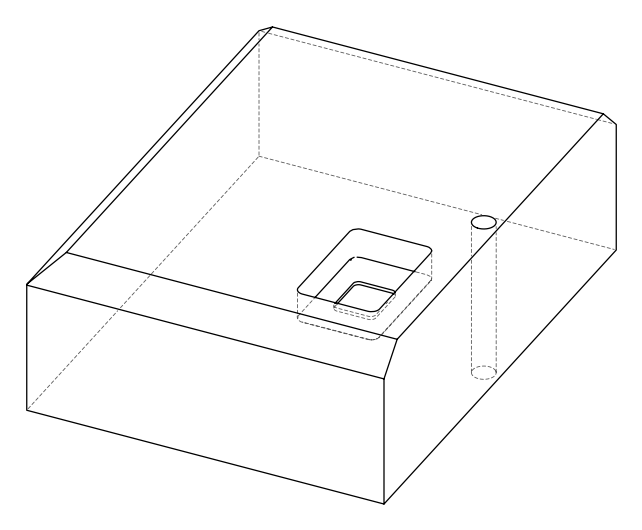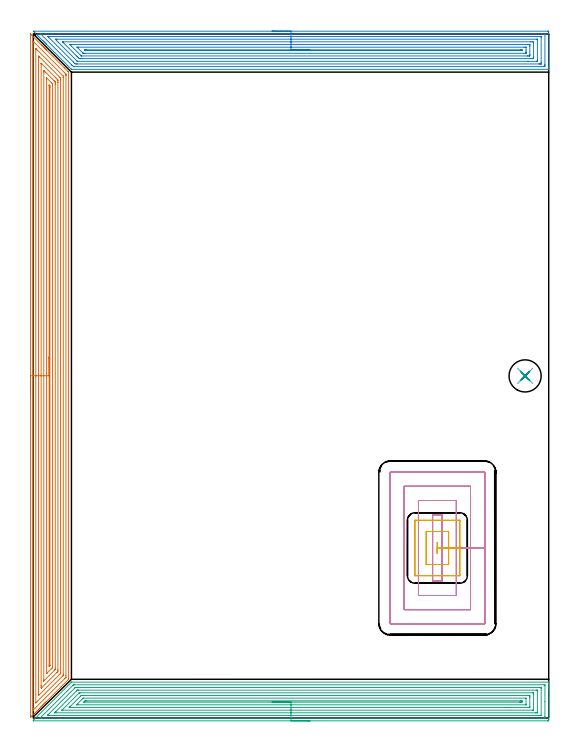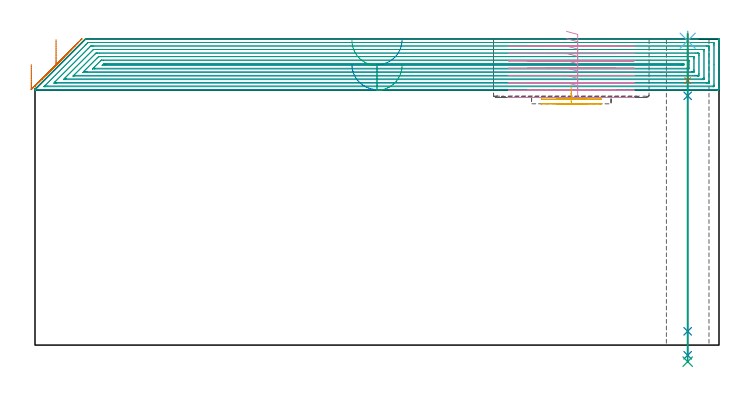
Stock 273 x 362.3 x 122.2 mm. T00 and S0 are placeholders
(PLAN: 9 operations, 6 tool changes, 70.4 min)
(1 AREA_MILL | FG_CHAMFER_SURFACE | UGT0205_001 | 22.1 min | 73732 mm3)
(2 AREA_MILL_1 | FG_CHAMFER_SURFACE_1 | UGT0205_001 | 17.05 min | 53051 mm3)
(3 AREA_MILL_2 | FG_CHAMFER_SURFACE_2 | UGT0205_001 | 17.09 min | 54692 mm3)
(4 MILL_RECTANGULAR_POCKET | POCKET_RECTANGULAR_STRAIGHT | UGT0201_092 | Follow Part, ap 3, ae 75% | 12.06 min | 133234 mm3)
(5 MILL_RECTANGULAR_POCKET_1 | POCKET_RECTANGULAR_STRAIGHT_1 | UGT0201_125 | Follow Part, ap 1.975, ae 75% | 0.92 min | 2898 mm3)
(6 SPOT_DRILL | STEP1HOLE | NXT0321_9005460120000 | 0.03 min | 66 mm3)
(7 DRILL_BLIND_HOLE_INTO_CENTER | STEP1HOLE | NXT0301_082 | 0.08 min | 1425 mm3)
(8 GUN_DRILL_THROUGH_HOLE | STEP1HOLE | UGT0307_008 | 0.61 min | 10110 mm3)
(9 DRILL_TO_ENLARGE_THROUGH_HOLE | STEP1HOLE | UGT0301_044 | 0.52 min | 16135 mm3)
(TOOL UGT0205_001 | Chamfer Mill 20 x 3 x 45 deg. | D20 FL50 Z2)
(TOOL UGT0201_092 | End mill 12 mm | D12 R1 FL26 Z4)
(TOOL UGT0201_125 | Carbide End Mill 7.9 | D7.9 FL15 Z4)
(TOOL NXT0321_9005460120000 | NC Spot Drill, 142deg, 12mm, Carbide, Uncoated | D12 PA142 FL30 Z2)
(TOOL NXT0301_082 | Carbide Drill 11.1mm [860.1-1110-033A1-MM 2214] | D11.1 PA140 FL55 Z2)
(TOOL UGT0307_008 | Gun Drill 11 mm | D11 PA130 FL24 Z1)
(TOOL UGT0301_044 | Twist Drill 17 mm | D17 PA118 FL125 Z2)
(OP 1 AREA_MILL)
G17 G21 G94 G90
T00 M6
G54
G17 G0 G90 X-1.5 Y171.3 S1061 M3
G43 Z132.2 H0
Z112.
G94 G1 Y171.338 Z111.128 F250.
Y171.452 Z110.264
Y171.641 Z109.412
Y171.903 Z108.58
Y172.237 Z107.774
Y172.64 Z107.
Y173.108 Z106.264
Y173.64 Z105.572
Y174.229 Z104.929
Y174.872 Z104.34
Y175.564 Z103.809
Y176.3 Z103.34
Y177.074 Z102.937
Y177.88 Z102.603
Y178.712 Z102.341
Y179.563 Z102.152
Y180.428 Z102.038
Y181.3 Z102.
Y362.282
X-1.495 Y362.284 Z102.004
X-1.483 Y362.282 Z102.016
X-1.183 Y361.984 Z102.314
X4.283 Y356.517 Z107.783
X4.642 Y356.16 Z108.138
X5.125 Y355.676 Z108.624
X5.365 Y355.436 Z108.863
X5.522 Y355.281 Z109.017
X5.673 Y355.128 Z109.171
X5.812 Y354.989 Z109.31
X5.961 Y354.841 Z109.457
X6.106 Y354.695 Z109.604
X6.258 Y354.543 Z109.756
X6.401 Y354.401 Z109.897
X6.54 Y354.262 Z110.037
X6.705 Y354.096 Z110.203
X6.841 Y353.961 Z110.337
X6.973 Y353.828 Z110.471
X16.516 Y344.284 Z120.015
X18.314 Y342.487 Z121.812
X18.65 Y342.15 Z122.147
X18.694 Y342.095 Z122.192
X18.7 Y342.041 Z122.2
Y20.559
X18.694 Y20.506 Z122.192
X18.649 Y20.447 Z122.146
X14.757 Y16.557 Z118.257
X6.841 Y8.639 Z110.337
X6.705 Y8.504 Z110.203
X6.54 Y8.339 Z110.037
X6.401 Y8.199 Z109.897
X6.258 Y8.057 Z109.756
X6.106 Y7.905 Z109.604
X5.961 Y7.759 Z109.457
X5.812 Y7.611 Z109.31
X5.673 Y7.472 Z109.171
X5.522 Y7.319 Z109.017
X5.365 Y7.164 Z108.863
X5.24 Y7.039 Z108.738
X5.082 Y6.879 Z108.577
X4.919 Y6.718 Z108.417
X4.807 Y6.606 Z108.305
X4.642 Y6.439 Z108.137
X4.472 Y6.271 Z107.97
X4.202 Y6.001 Z107.7
X4.026 Y5.825 Z107.523
X3.458 Y5.258 Z106.958
X2.736 Y4.536 Z106.236
X1.793 Y3.592 Z105.292
X0.453 Y2.253 Z103.952
X-0.582 Y1.217 Z102.917
X-0.782 Y1.017 Z102.715
X-0.886 Y0.913 Z102.612
X-1.335 Y0.467 Z102.164
X-1.493 Y0.319 Z102.006
X-1.5 Y0.482 Z102.
Y181.3
X-0.086 Z103.414
X-0.085 Y358.002 Z103.415
X-0.084 Y358.115 Z103.416
X-0.079 Y358.378 Z103.421
X-0.072 Y358.411 Z103.428
X-0.036 Y358.38 Z103.464
X0.004 Y358.343 Z103.504
X0.235 Y358.115 Z103.735
X16.516 Y341.833 Z120.016
X17.192 Y341.148 Z120.692
X17.279 Y341.045 Z120.779
X17.281 Y340.952 Z120.781
X17.284 Y340.757 Z120.784
X17.286 Y340.366 Z120.786
Y340.255
X17.285 Y22.345 Z120.785
X17.281 Y21.569 Z120.781
X17.279 Y21.541 Z120.779
X17.264 Y21.523 Z120.764
X17.2 Y21.452 Z120.7
X16.857 Y21.107 Z120.357
X16.516 Y20.766 Z120.016
X0.102 Y4.353 Z103.602
X0.017 Y4.269 Z103.517
X-0.066 Y4.192 Z103.434
X-0.077 Y4.183 Z103.423
X-0.079 Y4.231 Z103.421
X-0.084 Y4.372 Z103.416
X-0.085 Y4.485 Z103.415
X-0.086 Y5.016 Z103.414
Y181.3
X1.328 Z104.828
X1.329 Y353.888 Z104.829
X1.333 Y354.543 Z104.833
X1.334 Y354.548 Z104.834
X1.351 Y354.543 Z104.851
X1.564 Y354.335 Z105.064
X2.251 Y353.65 Z105.751
X15.646 Y340.255 Z119.146
X15.864 Y340.023 Z119.364
X15.87 Y339.362 Z119.37
X15.871 Y339.124 Z119.371
Y23.238
X15.87 Y23.001 Z119.37
X15.866 Y22.673 Z119.366
X15.865 Y22.595 Z119.365
X15.818 Y22.529 Z119.318
X15.646 Y22.345 Z119.146
X15.641 Y22.34 Z119.141
X1.357 Y8.057 Z104.857
X1.345 Y8.05 Z104.845
X1.335 Y8.047 Z104.835
X1.333 Y8.057 Z104.833
X1.331 Y8.078 Z104.831
X1.329 Y8.295 Z104.829
X1.328 Y181.3 Z104.828
X2.743 Z106.243
X2.744 Y349.773 Z106.244
X2.745 Y350.078 Z106.245
X2.75 Y350.659 Z106.25
X3.323 Y350.126 Z106.823
X3.373 Y350.078 Z106.873
X14.089 Y339.362 Z117.589
X14.306 Y339.138 Z117.806
X14.45 Y338.988 Z117.95
X14.453 Y338.92 Z117.953
X14.456 Y338.775 Z117.956
X14.457 Y338.469 Z117.957
Y337.88
Y24.131
X14.455 Y23.837 Z117.955
X14.453 Y23.69 Z117.953
X14.45 Y23.621 Z117.95
X14.42 Y23.58 Z117.92
X14.088 Y23.238 Z117.588
X3.323 Y12.471 Z106.823
X2.903 Y12.055 Z106.403
X2.839 Y11.993 Z106.339
X2.754 Y11.914 Z106.254
X2.75 Y12.028 Z106.25
X2.745 Y12.216 Z106.245
X2.743 Y12.522 Z106.243
Y181.3
X4.157 Z107.657
Y346.551
X4.158 Y346.598 Z107.658
X4.161 Y346.689 Z107.661
X4.168 Y346.823 Z107.668
X4.202 Y346.792 Z107.702
X4.495 Y346.506 Z107.995
X11.64 Y339.362 Z115.14
X12.118 Y338.883 Z115.618
X12.53 Y338.469 Z116.03
X12.998 Y337.992 Z116.498
X13.038 Y337.576 Z116.538
X13.04 Y337.533 Z116.54
X13.043 Y336.683 Z116.543
Y336.637
Y25.871
X13.04 Y25.024 Z116.54
X13.038 Y24.984 Z116.538
X12.998 Y24.608 Z116.498
X12.764 Y24.368 Z116.264
X12.532 Y24.131 Z116.032
X4.495 Y16.094 Z107.995
X4.345 Y15.949 Z107.845
X4.202 Y15.812 Z107.702
X4.164 Y16.094 Z107.664
X4.161 Y16.136 Z107.661
X4.157 Y16.987 Z107.657
Y17.033
Y181.3
X5.571 Z109.071
Y342.041
X5.573 Y342.435 Z109.073
X5.577 Y342.934 Z109.077
X5.578 Y342.957 Z109.078
X5.611 Y342.934 Z109.111
X5.961 Y342.589 Z109.461
X6.512 Y342.041 Z110.012
X10.976 Y337.576 Z114.476
X11.239 Y337.311 Z114.739
X11.548 Y336.993 Z115.048
X11.622 Y336.915 Z115.122
X11.625 Y336.814 Z115.125
X11.627 Y336.683 Z115.127
X11.628 Y336.287 Z115.128
X11.629 Y335.79 Z115.129
X11.628 Y26.415 Z115.128
X11.625 Y25.917 Z115.125
X11.622 Y25.72 Z115.122
X11.618 Y25.677 Z115.118
X11.594 Y25.649 Z115.094
X11.55 Y25.601 Z115.05
X11.239 Y25.287 Z114.739
X11.109 Y25.156 Z114.609
X5.618 Y19.666 Z109.118
X5.601 Y19.651 Z109.101
X5.589 Y19.644 Z109.089
X5.577 Y19.639 Z109.077
X5.575 Y19.65 Z109.075
X5.573 Y19.666 Z109.073
X5.572 Y19.708 Z109.072
X5.571 Y20.062 Z109.071
Y181.3
X6.985 Z110.485
X6.986 Y338.469 Z110.486
X6.992 Y339.084 Z110.492
X6.996 Y339.095 Z110.496
X7.032 Y339.065 Z110.532
X7.117 Y338.984 Z110.617
X9.48 Y336.623 Z112.98
X9.893 Y336.208 Z113.393
X10.1 Y335.996 Z113.6
X10.201 Y335.89 Z113.701
X10.208 Y335.79 Z113.708
X10.214 Y335.044 Z113.714
Y334.897
Y26.958
X10.211 Y26.81 Z113.711
X10.208 Y26.722 Z113.708
X10.141 Y26.647 Z113.641
X10.032 Y26.531 Z113.532
X9.893 Y26.39 Z113.393
X9.48 Y25.977 Z112.98
X7.235 Y23.732 Z110.735
X7.164 Y23.662 Z110.664
X7.087 Y23.588 Z110.587
X7.02 Y23.529 Z110.52
X6.992 Y23.512 Z110.492
X6.99 Y23.571 Z110.49
X6.986 Y23.984 Z110.486
X6.985 Y181.3 Z110.485
X8.4 Z111.9
Y335.099
X8.403 Y335.168 Z111.903
X8.406 Y335.22 Z111.906
X8.409 Y335.232 Z111.909
X8.445 Y335.199 Z111.945
X8.6 Y335.049 Z112.1
X8.748 Y334.897 Z112.248
X8.793 Y334.841 Z112.293
X8.796 Y334.794 Z112.296
X8.798 Y334.695 Z112.298
X8.8 Y334.004 Z112.3
Y333.8
Y28.048
X8.798 Y27.876 Z112.298
X8.795 Y27.79 Z112.295
X8.793 Y27.752 Z112.293
X8.752 Y27.703 Z112.252
X8.677 Y27.625 Z112.177
X8.6 Y27.55 Z112.1
X8.52 Y27.478 Z112.02
X8.406 Y27.381 Z111.906
X8.404 Y27.5 Z111.904
X8.401 Y27.703 Z111.901
X8.4 Y27.906 Z111.9
X8.399 Y28.596 Z111.899
X8.4 Y181.3 Z111.9
Y182.172 Z111.938
Y183.036 Z112.051
Y183.888 Z112.24
Y184.72 Z112.503
Y185.526 Z112.836
Y186.3 Z113.239
Y187.036 Z113.708
Y187.728 Z114.239
Y188.371 Z114.828
Y188.96 Z115.472
Y189.491 Z116.164
Y189.96 Z116.9
Y190.363 Z117.673
Y190.697 Z118.479
Y190.959 Z119.311
Y191.148 Z120.163
Y191.262 Z121.028
Y191.3 Z121.9
G0 Z132.2
M5
M2
(OP 2 AREA_MILL_1)
G17 G21 G94 G90
T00 M6
G54
G17 G0 G90 X126.5 Y363.8 S1061 M3
G43 Z132.2 H0
Z112.
G94 G1 X126.538 Z111.128 F250.
X126.652 Z110.264
X126.841 Z109.412
X127.103 Z108.58
X127.437 Z107.774
X127.84 Z107.
X128.309 Z106.264
X128.84 Z105.572
X129.429 Z104.929
X130.072 Z104.34
X130.764 Z103.809
X131.5 Z103.34
X132.274 Z102.937
X133.08 Z102.603
X133.912 Z102.341
X134.764 Z102.152
X135.629 Z102.038
X136.5 Z102.
X272.374 Y363.799 Z102.001
X272.802 Y363.796 Z102.002
X272.99 Y363.792 Z102.006
X272.995 Y363.375 Z102.422
X273. Y362.759 Z103.038
Y347.279 Z118.516
Y344.904 Z120.89
Y344.2 Z121.599
Y343.94 Z121.86
X272.998 Y343.768 Z122.025
X272.99 Y343.602 Z122.189
X272.821 Y343.6 Z122.2
X20.292
X20.205 Y343.604 Z122.19
X20.103 Y343.696 Z122.103
X11.353 Y352.447 Z113.352
X7.02 Y356.778 Z109.017
X6.883 Y356.916 Z108.882
X6.72 Y357.078 Z108.719
X6.58 Y357.218 Z108.577
X6.436 Y357.363 Z108.435
X6.288 Y357.511 Z108.286
X6.14 Y357.658 Z108.137
X5.989 Y357.81 Z107.988
X5.855 Y357.944 Z107.854
X5.7 Y358.098 Z107.697
X5.542 Y358.257 Z107.541
X5.422 Y358.377 Z107.421
X5.26 Y358.538 Z107.257
X5.096 Y358.704 Z107.094
X0.379 Y363.421 Z102.379
X0.179 Y363.623 Z102.177
X0.019 Y363.793 Z102.006
X0.179 Y363.8 Z102.
X136.5
Y362.386 Z103.414
X270.699 Y362.385 Z103.415
X270.954 Y362.38 Z103.42
X270.981 Y362.379 Z103.421
X270.99 Y362.367 Z103.433
X270.996 Y362.333 Z103.467
X270.998 Y362.299 Z103.501
X271. Y362.089 Z103.711
Y346.257 Z119.543
X270.996 Y345.784 Z120.016
X270.991 Y345.386 Z120.414
X270.968 Y345.021 Z120.779
X270.586 Y345.016 Z120.784
X270.474 Y345.015 Z120.785
X21.577
X21.382 Y345.017 Z120.783
X21.284 Y345.019 Z120.781
X21.24 Y345.022 Z120.778
X21.186 Y345.07 Z120.73
X20.466 Y345.784 Z120.016
X20.292 Y345.958 Z119.842
X4.202 Y362.048 Z103.752
X3.959 Y362.295 Z103.505
X3.917 Y362.339 Z103.461
X3.883 Y362.378 Z103.422
X3.931 Y362.38 Z103.42
X4.202 Y362.384 Z103.416
X4.314 Y362.385 Z103.415
X5.096 Y362.386 Z103.414
X136.5
Y360.972 Z104.828
X268.799 Y360.971 Z104.829
X268.878 Y360.97 Z104.83
X268.941 Y360.968 Z104.832
X268.98 Y360.965 Z104.835
X268.99 Y360.958 Z104.842
X268.993 Y360.934 Z104.866
X268.998 Y360.736 Z105.064
X269. Y360.538 Z105.262
Y347.345 Z118.455
X268.998 Y346.664 Z119.136
X268.995 Y346.47 Z119.33
X268.991 Y346.442 Z119.358
X268.975 Y346.435 Z119.365
X268.918 Y346.433 Z119.367
X268.799 Y346.43 Z119.37
X268.143 Y346.429 Z119.371
X267.905 Y346.428 Z119.372
X23.212 Y346.429 Z119.371
X22.974 Y346.43 Z119.37
X22.312 Y346.436 Z119.364
X22.08 Y346.625 Z119.175
X22.038 Y346.664 Z119.136
X21.186 Y347.513 Z118.287
X7.964 Y360.736 Z105.064
X7.777 Y360.926 Z104.874
X7.745 Y360.968 Z104.832
X7.746
X7.777 Y360.969 Z104.831
X8.432 Y360.971 Z104.829
X8.671 Y360.972 Z104.828
X136.5
Y359.557 Z106.243
X266.421
X266.857 Y359.555 Z106.245
X266.944 Y359.553 Z106.247
X266.979 Y359.551 Z106.249
X266.99 Y359.517 Z106.283
X266.994 Y359.412 Z106.388
X267. Y358.988 Z106.812
Y348.433 Z117.367
X266.997 Y347.988 Z117.812
X266.993 Y347.88 Z117.92
X266.991 Y347.857 Z117.943
X266.971 Y347.85 Z117.95
X266.903 Y347.847 Z117.953
X266.705 Y347.844 Z117.956
X262.032 Y347.843 Z117.957
X23.563
X23.416 Y347.845 Z117.955
X23.343 Y347.847 Z117.953
X23.31 Y347.85 Z117.95
X23.235 Y347.921 Z117.879
X22.974 Y348.176 Z117.624
X13.051 Y358.098 Z107.702
X12.247 Y358.903 Z106.897
X12.178 Y358.977 Z106.823
X11.664 Y359.55 Z106.25
X12.247 Y359.555 Z106.245
X12.552 Y359.557 Z106.243
X136.5
Y358.143 Z107.657
X263.389
X264.284 Y358.142 Z107.658
X264.329 Y358.14 Z107.66
X264.99 Y358.098 Z107.702
X264.999 Y357.439 Z108.361
X265. Y350.182 Z115.618
X264.997 Y349.525 Z116.275
X264.99 Y349.302 Z116.498
X264.372 Y349.26 Z116.54
X264.329 Y349.259 Z116.541
X263.481 Y349.257 Z116.543
X25.701
X24.805 Y349.259 Z116.541
X24.762 Y349.261 Z116.539
X24.308 Y349.302 Z116.498
X23.868 Y349.733 Z116.067
X23.417 Y350.182 Z115.618
X22.974 Y350.624 Z115.176
X15.822 Y357.777 Z108.023
X15.508 Y358.098 Z107.702
X15.474 Y358.136 Z107.664
X15.638 Y358.141 Z107.659
X15.73 Y358.143 Z107.657
X136.5
Y356.729 Z109.071
X262.145 Y356.728 Z109.072
X262.541 Y356.727 Z109.073
X262.937 Y356.723 Z109.077
X262.982 Y356.722 Z109.078
X262.99 Y356.689 Z109.111
X262.995 Y356.609 Z109.191
X262.998 Y356.489 Z109.311
X263. Y356.339 Z109.461
Y355.887 Z109.913
Y351.49 Z114.31
X262.998 Y351.061 Z114.739
X262.995 Y350.836 Z114.964
X262.99 Y350.723 Z115.077
X262.985 Y350.678 Z115.122
X262.933 Y350.676 Z115.124
X262.541 Y350.673 Z115.127
X262.044 Y350.671 Z115.129
X261.647
X25.655 Y350.672 Z115.128
X25.523 Y350.673 Z115.127
X25.418 Y350.676 Z115.124
X25.388 Y350.678 Z115.122
X25.367 Y350.692 Z115.108
X25.323 Y350.732 Z115.068
X24.987 Y351.061 Z114.739
X20.292 Y355.756 Z110.044
X19.712 Y356.339 Z109.461
X19.398 Y356.659 Z109.141
X19.348 Y356.722 Z109.078
X19.398 Y356.723 Z109.077
X19.897 Y356.728 Z109.073
X20.292 Y356.729 Z109.071
X20.789
X136.5
Y355.315 Z110.485
X260.007 Y355.314 Z110.486
X260.753 Y355.31 Z110.49
X260.907 Y355.308 Z110.492
X260.991 Y355.298 Z110.502
X260.993 Y355.279 Z110.521
X260.998 Y355.218 Z110.582
X261. Y353.7 Z112.1
Y352.82 Z112.98
X260.999 Y352.578 Z113.222
X260.995 Y352.335 Z113.465
X260.99 Y352.174 Z113.626
X260.978 Y352.092 Z113.708
X260.939 Y352.09 Z113.71
X260.753 Y352.087 Z113.713
X260.606 Y352.086 Z113.714
X27.296 Y352.085 Z113.715
X26.549 Y352.089 Z113.711
X26.444 Y352.091 Z113.709
X26.416 Y352.093 Z113.707
X26.389 Y352.116 Z113.684
X26.331 Y352.17 Z113.63
X26.11 Y352.388 Z113.412
X23.485 Y355.013 Z110.787
X23.3 Y355.2 Z110.6
X23.212 Y355.294 Z110.506
X23.2 Y355.31 Z110.49
X23.205 Y355.311 Z110.489
X23.239 Y355.312 Z110.488
X23.868 Y355.314 Z110.486
X24.014 Y355.315 Z110.485
X136.5
Y353.9 Z111.9
X258.072
X258.766 Y353.896 Z111.904
X258.966 Y353.893 Z111.907
X258.993 Y353.7 Z112.1
X258.994 Y353.672 Z112.128
X258.966 Y353.507 Z112.293
X258.274 Y353.501 Z112.299
X258.072 Y353.5 Z112.3
X28.541
X28.337 Y353.501 Z112.299
X27.64 Y353.506 Z112.294
X27.443 Y353.51 Z112.29
X27.254 Y353.7 Z112.1
X27.074 Y353.885 Z111.915
X27.246 Y353.894 Z111.906
X27.443 Y353.896 Z111.904
X28.134 Y353.9 Z111.9
X28.337
X136.5
X137.372 Z111.938
X138.237 Z112.051
X139.088 Z112.24
X139.92 Z112.503
X140.726 Z112.836
X141.5 Z113.239
X142.236 Z113.708
X142.928 Z114.239
X143.571 Z114.828
X144.161 Z115.472
X144.692 Z116.164
X145.16 Z116.9
X145.563 Z117.673
X145.897 Z118.479
X146.159 Z119.311
X146.348 Z120.163
X146.462 Z121.028
X146.5 Z121.9
G0 Z132.2
M5
M2
(OP 3 AREA_MILL_2)
G17 G21 G94 G90
T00 M6
G54
G17 G0 G90 X146.5 Y-1.5 S1061 M3
G43 Z132.2 H0
Z111.7
G94 G1 X146.462 Z110.828 F250.
X146.348 Z109.964
X146.159 Z109.112
X145.897 Z108.28
X145.563 Z107.474
X145.16 Z106.7
X144.692 Z105.964
X144.16 Z105.272
X143.571 Z104.629
X142.928 Z104.04
X142.236 Z103.508
X141.5 Z103.04
X140.726 Z102.637
X139.92 Z102.303
X139.088 Z102.041
X138.236 Z101.852
X137.372 Z101.738
X136.5 Z101.7
X0.146 Y-1.499 Z101.701
X0.01 Y-1.496 Z101.703
X0. Y-1.434 Z101.766
X0.001 Y-1.344 Z101.855
X0.01 Y-1.199 Z101.995
X0.148 Y-1.051 Z102.148
X20.133 Y18.934 Z122.133
X20.163 Y18.962 Z122.161
X20.205 Y18.994 Z122.191
X20.292 Y19. Z122.2
X272.821
X272.99 Y18.997 Z122.188
X272.992 Y18.975 Z122.166
X273. Y18.593 Z121.792
Y18.314 Z121.514
Y17.606 Z120.801
Y16.366 Z119.563
Y14.949 Z118.144
Y-0.726 Z102.472
X272.997 Y-0.991 Z102.206
X272.991 Y-1.492 Z101.706
X272.883 Y-1.495 Z101.703
X272.374 Y-1.5 Z101.7
X136.5
Y-0.086 Z103.114
X4.182
X3.786 Y-0.084 Z103.116
X3.589 Y-0.08 Z103.12
X3.581 Y-0.079 Z103.121
Y-0.075 Z103.125
X3.595 Y-0.056 Z103.144
X3.62 Y-0.031 Z103.169
X3.871 Y0.222 Z103.422
X20.776 Y17.126 Z120.326
X21.186 Y17.535 Z120.735
X21.224 Y17.567 Z120.767
X21.239 Y17.578 Z120.778
X21.261 Y17.581 Z120.781
X21.315 Y17.584 Z120.784
X21.424 Y17.585 Z120.785
X21.643 Y17.586 Z120.786
X270.586 Y17.585 Z120.785
X270.607
X270.99 Y17.568 Z120.768
X270.993 Y17.453 Z120.653
X270.999 Y17.197 Z120.397
X271. Y8.783 Z111.983
Y0.78 Z103.98
X270.998 Y0.372 Z103.572
X270.99 Y-0.039 Z103.161
X270.986 Y-0.08 Z103.12
X270.968 Y-0.081 Z103.119
X270.914 Y-0.084 Z103.116
X270.805 Y-0.085 Z103.115
X270.586 Y-0.086 Z103.114
X136.5
Y1.328 Z104.528
X8.671 Y1.329 Z104.529
X8.116 Y1.33 Z104.53
X7.777 Y1.332 Z104.532
X7.456 Y1.335 Z104.535
X7.765 Y1.666 Z104.866
X7.771 Y1.672 Z104.872
X22.006 Y15.907 Z119.107
X22.08 Y15.979 Z119.179
X22.236 Y16.125 Z119.325
X22.292 Y16.165 Z119.365
X22.357 Y16.166 Z119.366
X22.635 Y16.17 Z119.37
X22.974 Y16.171 Z119.371
X23.527
X268.459
X268.798 Y16.168 Z119.368
X268.911 Y16.165 Z119.365
X268.99 Y16.16 Z119.36
X268.994 Y16.034 Z119.234
X268.998 Y15.834 Z119.034
X269. Y15.635 Z118.835
X268.999 Y1.467 Z104.667
X268.995 Y1.4 Z104.6
X268.99 Y1.348 Z104.548
X268.983 Y1.335 Z104.535
X268.968 Y1.334 Z104.534
X268.798 Y1.331 Z104.531
X268.245 Y1.329 Z104.529
X267.905 Y1.328 Z104.528
X136.5
Y2.743 Z105.943
X12.053
X11.477 Y2.748 Z105.948
X11.353 Y2.75 Z105.95
X11.346 Y2.786 Z105.986
X11.353 Y2.8 Z106.
X11.671 Y3.121 Z106.321
X11.985 Y3.437 Z106.637
X22.974 Y14.425 Z117.625
X23.239 Y14.686 Z117.886
X23.283 Y14.727 Z117.927
X23.307 Y14.747 Z117.947
X23.343 Y14.75 Z117.95
X23.517 Y14.753 Z117.953
X23.867 Y14.757 Z117.957
X24.061
X266.31
X266.883 Y14.755 Z117.955
X266.942 Y14.753 Z117.953
X266.978 Y14.751 Z117.951
X266.99 Y14.717 Z117.917
X266.994 Y14.503 Z117.703
X267. Y14.074 Z117.274
Y3.447 Z106.647
X266.997 Y2.999 Z106.199
X266.992 Y2.781 Z105.981
X266.99 Y2.757 Z105.957
X266.975 Y2.749 Z105.949
X266.917 Y2.747 Z105.947
X266.816 Y2.744 Z105.944
X266.117 Y2.743 Z105.943
X265.923
X136.5
Y4.157 Z107.357
X15.655
X15.322 Y4.159 Z107.359
X15.227 Y4.161 Z107.361
X15.179 Y4.164 Z107.364
X15.181 Y4.171 Z107.371
X15.241 Y4.238 Z107.438
X15.321 Y4.322 Z107.522
X24.022 Y13.024 Z116.224
X24.178 Y13.178 Z116.378
X24.297 Y13.291 Z116.491
X24.34 Y13.33 Z116.53
X24.429 Y13.336 Z116.536
X24.597 Y13.341 Z116.541
X24.761 Y13.342 Z116.542
X264.329 Y13.343 Z116.543
X264.496 Y13.341 Z116.541
X264.829 Y13.336 Z116.536
X264.99 Y13.325 Z116.525
X264.994 Y13.272 Z116.472
X264.997 Y13.178 Z116.378
X265. Y12.513 Z115.713
X264.999 Y4.544 Z107.744
X264.993 Y4.322 Z107.522
X264.987 Y4.164 Z107.364
X264.663 Y4.159 Z107.359
X264.495 Y4.157 Z107.357
X136.5
Y5.571 Z108.771
X19.398
X19.03 Y5.572 Z108.772
X19.028 Y5.574 Z108.774
Y5.575 Z108.775
X19.046 Y5.595 Z108.795
X19.398 Y5.95 Z109.15
X19.47 Y6.022 Z109.222
X24.855 Y11.407 Z114.607
X25.259 Y11.799 Z114.999
X25.397 Y11.922 Z115.122
X25.655 Y11.925 Z115.125
X26.023 Y11.928 Z115.128
X26.549 Y11.929 Z115.129
X26.916
X262.015 Y11.928 Z115.128
X262.541 Y11.925 Z115.125
X262.915 Y11.922 Z115.122
X262.99 Y11.916 Z115.116
X262.996 Y11.842 Z115.042
X262.999 Y11.407 Z114.607
X263. Y10.952 Z114.152
X262.999 Y6.093 Z109.293
X262.995 Y5.643 Z108.843
X262.99 Y5.581 Z108.781
X262.936 Y5.578 Z108.778
X262.805 Y5.574 Z108.774
X262.541 Y5.572 Z108.772
X249.915 Y5.571 Z108.771
X136.5
Y6.985 Z110.185
X23.758
X22.974 Y6.987 Z110.187
X22.965 Y6.988 Z110.188
X22.917 Y7.008 Z110.208
X22.928 Y7.024 Z110.224
X22.949 Y7.05 Z110.25
X22.974 Y7.076 Z110.276
X26.209 Y10.311 Z113.511
X26.347 Y10.446 Z113.646
X26.392 Y10.488 Z113.688
X26.416 Y10.507 Z113.707
X26.556 Y10.515 Z113.715
X260.76 Y10.514 Z113.714
X260.964 Y10.508 Z113.708
X260.99 Y10.441 Z113.641
X260.993 Y10.415 Z113.615
X260.999 Y10.278 Z113.478
Y7.376 Z110.576
X260.998 Y7.213 Z110.413
X260.994 Y7.083 Z110.283
X260.99 Y7. Z110.2
X260.972 Y6.992 Z110.192
X260.753 Y6.985 Z110.185
X260.747
X136.5
Y8.4 Z111.6
X26.902
X26.842 Y8.402 Z111.602
X26.785 Y8.406 Z111.606
X26.83 Y8.472 Z111.672
X27.099 Y8.75 Z111.95
X27.27 Y8.921 Z112.121
X27.443 Y9.09 Z112.29
X27.986 Y9.098 Z112.298
X28.337 Y9.1 Z112.3
X258.072
X258.614 Y9.098 Z112.298
X258.965 Y9.093 Z112.293
X258.996 Y8.75 Z111.95
X258.998 Y8.718 Z111.918
X258.965 Y8.407 Z111.607
X258.424 Y8.401 Z111.601
X258.072 Y8.4 Z111.6
X257.531 Y8.399 Z111.599
X136.5 Y8.4 Z111.6
X135.628 Z111.638
X134.764 Z111.751
X133.912 Z111.94
X133.08 Z112.203
X132.274 Z112.536
X131.5 Z112.939
X130.764 Z113.408
X130.072 Z113.939
X129.429 Z114.528
X128.84 Z115.172
X128.308 Z115.864
X127.84 Z116.6
X127.437 Z117.373
X127.103 Z118.179
X126.841 Z119.011
X126.652 Z119.863
X126.538 Z120.728
X126.5 Z121.6
G0 Z132.2
M5
M2
(OP 4 MILL_RECTANGULAR_POCKET)
G17 G21 G94 G90
T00 M6
G54
G17 G0 G90 X212.138 Y72.4 S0 M3
G43 Z132.2 H0
Z125.2
G94 G1 X216.6 Z124.004 F250.
Y90.05 Z119.275
Y107.7 F500.
X211.5
Y72.4
X216.6
Y90.05
X224.1
Y115.2
X204.
Y64.9
X224.1
Y90.05
X231.6
Y122.7
X196.5
Y57.4
X231.6
Y90.05
X239.1
Y130.
G3 X238.9 Y130.2 R0.2
G1 X189.2
G3 X189. Y130. R0.2
G1 Y50.1
G3 X189.2 Y49.9 R0.2
G1 X238.9
G3 X239.1 Y50.1 R0.2
G1 Y90.05
Y91.05
G0 X212.138 Y72.4 Z122.275
G1 X216.6 Z121.079 F250.
Y90.05 Z116.35
Y107.7 F500.
X211.5
Y72.4
X216.6
Y90.05
X224.1
Y115.2
X204.
Y64.9
X224.1
Y90.05
X231.6
Y122.7
X196.5
Y57.4
X231.6
Y90.05
X239.1
Y130.
G3 X238.9 Y130.2 R0.2
G1 X189.2
G3 X189. Y130. R0.2
G1 Y50.1
G3 X189.2 Y49.9 R0.2
G1 X238.9
G3 X239.1 Y50.1 R0.2
G1 Y90.05
Y91.05
G0 X212.138 Y72.4 Z119.35
G1 X216.6 Z118.154 F250.
Y90.05 Z113.425
Y107.7 F500.
X211.5
Y72.4
X216.6
Y90.05
X224.1
Y115.2
X204.
Y64.9
X224.1
Y90.05
X231.6
Y122.7
X196.5
Y57.4
X231.6
Y90.05
X239.1
Y130.
G3 X238.9 Y130.2 R0.2
G1 X189.2
G3 X189. Y130. R0.2
G1 Y50.1
G3 X189.2 Y49.9 R0.2
G1 X238.9
G3 X239.1 Y50.1 R0.2
G1 Y90.05
Y91.05
G0 X212.138 Y72.4 Z116.425
G1 X216.6 Z115.229 F250.
Y90.05 Z110.5
Y107.7 F500.
X211.5
Y72.4
X216.6
Y90.05
X224.1
Y115.2
X204.
Y64.9
X224.1
Y90.05
X231.6
Y122.7
X196.5
Y57.4
X231.6
Y90.05
X239.1
Y130.
G3 X238.9 Y130.2 R0.2
G1 X189.2
G3 X189. Y130. R0.2
G1 Y50.1
G3 X189.2 Y49.9 R0.2
G1 X238.9
G3 X239.1 Y50.1 R0.2
G1 Y90.05
Y91.05
G0 X212.138 Y72.4 Z113.5
G1 X216.6 Z112.304 F250.
Y90.05 Z107.575
Y107.7 F500.
X211.5
Y72.4
X216.6
Y90.05
X224.1
Y115.2
X204.
Y64.9
X224.1
Y90.05
X231.6
Y122.7
X196.5
Y57.4
X231.6
Y90.05
X239.1
Y130.
G3 X238.9 Y130.2 R0.2
G1 X189.2
G3 X189. Y130. R0.2
G1 Y50.1
G3 X189.2 Y49.9 R0.2
G1 X238.9
G3 X239.1 Y50.1 R0.2
G1 Y90.05
Y91.05
G0 X212.138 Y72.4 Z110.575
G1 X216.6 Z109.379 F250.
Y90.05 Z104.65
Y107.7 F500.
X211.5
Y72.4
X216.6
Y90.05
X224.1
Y115.2
X204.
Y64.9
X224.1
Y90.05
X231.6
Y122.7
X196.5
Y57.4
X231.6
Y90.05
X239.1
Y130.
G3 X238.9 Y130.2 R0.2
G1 X189.2
G3 X189. Y130. R0.2
G1 Y50.1
G3 X189.2 Y49.9 R0.2
G1 X238.9
G3 X239.1 Y50.1 R0.2
G1 Y90.05
Y91.05
G0 X212.138 Y72.4 Z107.65
G1 X216.6 Z106.454 F250.
Y90.05 Z101.725
Y107.7 F500.
X211.5
Y72.4
X216.6
Y90.05
X224.1
Y115.2
X204.
Y64.9
X224.1
Y90.05
X231.6
Y122.7
X196.5
Y57.4
X231.6
Y90.05
X239.1
Y130.
G3 X238.9 Y130.2 R0.2
G1 X189.2
G3 X189. Y130. R0.2
G1 Y50.1
G3 X189.2 Y49.9 R0.2
G1 X238.9
G3 X239.1 Y50.1 R0.2
G1 Y90.05
Y91.05
G0 X212.138 Y72.4 Z104.725
G1 X216.6 Z103.529 F250.
Y90.05 Z98.8
Y107.7 F500.
X211.5
Y72.4
X216.6
Y90.05
X224.1
Y115.2
X204.
Y64.9
X224.1
Y90.05
X231.6
Y122.7
X196.5
Y57.4
X231.6
Y90.05
X239.1
Y130.
G3 X238.9 Y130.2 R0.2
G1 X189.2
G3 X189. Y130. R0.2
G1 Y50.1
G3 X189.2 Y49.9 R0.2
G1 X238.9
G3 X239.1 Y50.1 R0.2
G1 Y90.05
Y91.05
G0 Z132.2
M5
M2
(OP 5 MILL_RECTANGULAR_POCKET_1)
G17 G21 G94 G90
T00 M6
G54
G17 G0 G90 X214. Y90.75 S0 M3
G43 Z132.2 H0
Z103.
G94 G1 Y87.2 Z102.049 F250.
X214.1 Z102.022
Y92.9 Z100.495
X214. Z100.468
Y87.2 Z98.94
X214.1 Z98.914
Y90.05 Z98.15
Y92.9 F500.
X214.
Y87.2
X214.1
Y90.05
X220.025
Y98.825
X208.075
Y81.275
X220.025
Y90.05
X225.95
Y104.7
X225.952 Y104.73
X225.93 Y104.752
X225.9 Y104.75
X202.2
X202.17 Y104.752
X202.148 Y104.73
X202.15 Y104.7
Y75.4
X202.148 Y75.37
X202.17 Y75.348
X202.2 Y75.35
X225.9
X225.93 Y75.348
X225.952 Y75.37
X225.95 Y75.4
Y90.05
Y91.05
G0 X214. Y90.75 Z101.15
G1 Y87.2 Z100.199 F250.
X214.1 Z100.172
Y92.9 Z98.645
X214. Z98.618
Y87.2 Z97.09
X214.1 Z97.064
Y90.05 Z96.3
Y92.9 F500.
X214.
Y87.2
X214.1
Y90.05
X220.025
Y98.825
X208.075
Y81.275
X220.025
Y90.05
X225.95
Y104.7
X225.952 Y104.73
X225.93 Y104.752
X225.9 Y104.75
X202.2
X202.17 Y104.752
X202.148 Y104.73
X202.15 Y104.7
Y75.4
X202.148 Y75.37
X202.17 Y75.348
X202.2 Y75.35
X225.9
X225.93 Y75.348
X225.952 Y75.37
X225.95 Y75.4
Y90.05
Y91.05
G0 Z132.2
M5
M2
(OP 6 SPOT_DRILL)
G17 G21 G94 G90
T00 M6
G54
G17 G0 G90 X260.5 Y181.2 S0 M3
G43 Z132.2 H0
G94 G81 G98 Z121.468 F250. R125.2
G80
M5
M2
(OP 7 DRILL_BLIND_HOLE_INTO_CENTER)
G17 G21 G94 G90
T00 M6
G54
G17 G0 G90 X260.5 Y181.2 S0 M3
G43 Z132.2 H1
G94 G81 G98 Z105.55 F250. R124.2
G80
M5
M2
(OP 8 GUN_DRILL_THROUGH_HOLE)
G17 G21 G94 G90
T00 M6
G54
G17 G0 G90 X260.5 Y181.2 M8
G43 Z132.2 H0
Z118.389
S716 M3
G94 G1 Z99.487 F125. M26
G4 X.084
Z5.5 F250.
G4 X.084
Z-4.065 F125.
G4 X.084
M5
M9
G0 Z118.389
Z132.2
M2
(OP 9 DRILL_TO_ENLARGE_THROUGH_HOLE)
G17 G21 G94 G90
T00 M6
G54
G17 G0 G90 X260.5 Y181.2 S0 M3
G43 Z132.2 H0
G94 G73 G98 Z-6.607 F250. Q16.101 R124.2
G80
M5
M2
